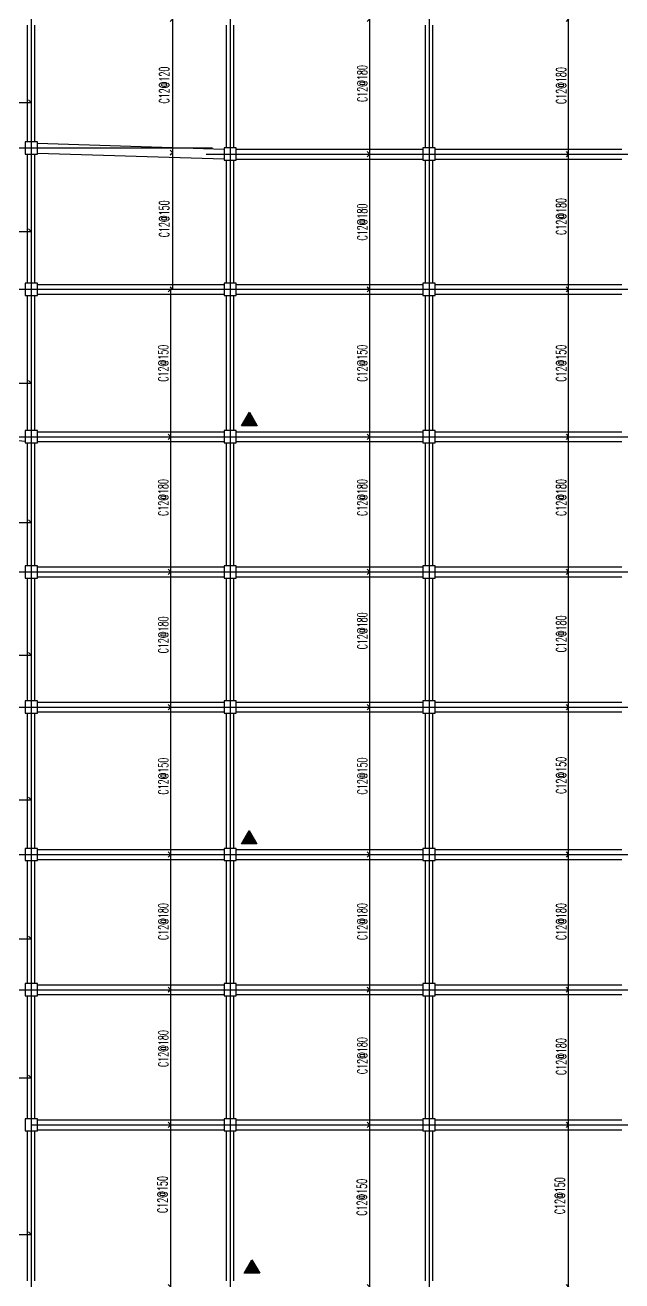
# Model space of a CAD drawing. Header units: millimetres. Extents: x 129427 to 386235, y 419441 to 703525.
# Drawn here: x 240596 to 264896, y 594645 to 645745 of the extents above; entities that cross this region are included whole.
import ezdxf

# ---------------------------------------------------------------- set-up
doc = ezdxf.new("R2010")
doc.units = ezdxf.units.MM
doc.header["$LTSCALE"] = 100
for name, color, linetype in [('B-dote', 253, 'Continuous'), ('B-正筋文字', 7, 'Continuous'), ('B-正筋钢筋', 6, 'Continuous'), ('B-沉降观测点', 5, 'Continuous'), ('COLU', 7, 'Continuous'), ('h斜线-柱', 7, 'Continuous'), ('梁虚线', 4, 'Continuous')]:
    doc.layers.add(name, color=color, linetype=linetype)
doc.styles.get("Standard").update_dxf_attribs({"font": 'standard'})

# ---------------------------------------------------------------- blocks, each defined once
blk = doc.blocks.new('A$C7FDE0673')
at = {"layer": 'B-沉降观测点'}
blk.add_hatch(color=256, dxfattribs=at).paths.add_polyline_path([(318, 551), (0, 0), (636, 0)], flags=0)
blk.add_lwpolyline([(0, 0), (318, 551), (636, 0)], close=True, dxfattribs=at)

msp = doc.modelspace()

# ---------------------------------------------------------------- hatches: boundary and pattern name
at = {"layer": 'h斜线-柱'}
h = msp.add_hatch(dxfattribs=at)
h.set_pattern_fill('ANSI31', color=256, scale=40, style=0)
h.set_pattern_definition([])
h.paths.add_polyline_path([(240596.5, 640494.7), (241096.5, 640494.7), (241096.5, 640994.7), (240596.5, 640994.7)], flags=0)
h = msp.add_hatch(dxfattribs=at)
h.set_pattern_fill('ANSI31', color=256, scale=40, style=0)
h.set_pattern_definition([])
h.paths.add_polyline_path([(248696.5, 640244.7), (249196.5, 640244.7), (249196.5, 640744.7), (248696.5, 640744.7)], flags=0)
h = msp.add_hatch(dxfattribs=at)
h.set_pattern_fill('ANSI31', color=256, scale=40, style=0)
h.set_pattern_definition([])
h.paths.add_polyline_path([(256796.5, 640244.7), (257296.5, 640244.7), (257296.5, 640744.7), (256796.5, 640744.7)], flags=0)
h = msp.add_hatch(dxfattribs=at)
h.set_pattern_fill('ANSI31', color=256, scale=40, style=0)
h.set_pattern_definition([])
h.paths.add_polyline_path([(240596.5, 634744.7), (241096.5, 634744.7), (241096.5, 635244.7), (240596.5, 635244.7)], flags=0)
h = msp.add_hatch(dxfattribs=at)
h.set_pattern_fill('ANSI31', color=256, scale=40, style=0)
h.set_pattern_definition([])
h.paths.add_polyline_path([(248696.5, 634744.7), (249196.5, 634744.7), (249196.5, 635244.7), (248696.5, 635244.7)], flags=0)
h = msp.add_hatch(dxfattribs=at)
h.set_pattern_fill('ANSI31', color=256, scale=40, style=0)
h.set_pattern_definition([])
h.paths.add_polyline_path([(256796.5, 634744.7), (257296.5, 634744.7), (257296.5, 635244.7), (256796.5, 635244.7)], flags=0)
h = msp.add_hatch(dxfattribs=at)
h.set_pattern_fill('ANSI31', color=256, scale=40, style=0)
h.set_pattern_definition([])
h.paths.add_polyline_path([(240596.5, 628744.7), (241096.5, 628744.7), (241096.5, 629244.7), (240596.5, 629244.7)], flags=0)
h = msp.add_hatch(dxfattribs=at)
h.set_pattern_fill('ANSI31', color=256, scale=40, style=0)
h.set_pattern_definition([])
h.paths.add_polyline_path([(248696.5, 628744.7), (249196.5, 628744.7), (249196.5, 629244.7), (248696.5, 629244.7)], flags=0)
h = msp.add_hatch(dxfattribs=at)
h.set_pattern_fill('ANSI31', color=256, scale=40, style=0)
h.set_pattern_definition([])
h.paths.add_polyline_path([(256796.5, 628744.7), (257296.5, 628744.7), (257296.5, 629244.7), (256796.5, 629244.7)], flags=0)
h = msp.add_hatch(dxfattribs=at)
h.set_pattern_fill('ANSI31', color=256, scale=40, style=0)
h.set_pattern_definition([])
h.paths.add_polyline_path([(240596.5, 623244.7), (241096.5, 623244.7), (241096.5, 623744.7), (240596.5, 623744.7)], flags=0)
h = msp.add_hatch(dxfattribs=at)
h.set_pattern_fill('ANSI31', color=256, scale=40, style=0)
h.set_pattern_definition([])
h.paths.add_polyline_path([(248696.5, 623244.7), (249196.5, 623244.7), (249196.5, 623744.7), (248696.5, 623744.7)], flags=0)
h = msp.add_hatch(dxfattribs=at)
h.set_pattern_fill('ANSI31', color=256, scale=40, style=0)
h.set_pattern_definition([])
h.paths.add_polyline_path([(256796.5, 623244.7), (257296.5, 623244.7), (257296.5, 623744.7), (256796.5, 623744.7)], flags=0)
h = msp.add_hatch(dxfattribs=at)
h.set_pattern_fill('ANSI31', color=256, scale=40, style=0)
h.set_pattern_definition([])
h.paths.add_polyline_path([(240596.5, 617744.7), (241096.5, 617744.7), (241096.5, 618244.7), (240596.5, 618244.7)], flags=0)
h = msp.add_hatch(dxfattribs=at)
h.set_pattern_fill('ANSI31', color=256, scale=40, style=0)
h.set_pattern_definition([])
h.paths.add_polyline_path([(248696.5, 617744.7), (249196.5, 617744.7), (249196.5, 618244.7), (248696.5, 618244.7)], flags=0)
h = msp.add_hatch(dxfattribs=at)
h.set_pattern_fill('ANSI31', color=256, scale=40, style=0)
h.set_pattern_definition([])
h.paths.add_polyline_path([(256796.5, 617744.7), (257296.5, 617744.7), (257296.5, 618244.7), (256796.5, 618244.7)], flags=0)
h = msp.add_hatch(dxfattribs=at)
h.set_pattern_fill('ANSI31', color=256, scale=40, style=0)
h.set_pattern_definition([])
h.paths.add_polyline_path([(240596.5, 611744.7), (241096.5, 611744.7), (241096.5, 612244.7), (240596.5, 612244.7)], flags=0)
h = msp.add_hatch(dxfattribs=at)
h.set_pattern_fill('ANSI31', color=256, scale=40, style=0)
h.set_pattern_definition([])
h.paths.add_polyline_path([(248696.5, 611744.7), (249196.5, 611744.7), (249196.5, 612244.7), (248696.5, 612244.7)], flags=0)
h = msp.add_hatch(dxfattribs=at)
h.set_pattern_fill('ANSI31', color=256, scale=40, style=0)
h.set_pattern_definition([])
h.paths.add_polyline_path([(256796.5, 611744.7), (257296.5, 611744.7), (257296.5, 612244.7), (256796.5, 612244.7)], flags=0)
h = msp.add_hatch(dxfattribs=at)
h.set_pattern_fill('ANSI31', color=256, scale=40, style=0)
h.set_pattern_definition([])
h.paths.add_polyline_path([(240596.5, 606244.7), (241096.5, 606244.7), (241096.5, 606744.7), (240596.5, 606744.7)], flags=0)
h = msp.add_hatch(dxfattribs=at)
h.set_pattern_fill('ANSI31', color=256, scale=40, style=0)
h.set_pattern_definition([])
h.paths.add_polyline_path([(248696.5, 606244.7), (249196.5, 606244.7), (249196.5, 606744.7), (248696.5, 606744.7)], flags=0)
h = msp.add_hatch(dxfattribs=at)
h.set_pattern_fill('ANSI31', color=256, scale=40, style=0)
h.set_pattern_definition([])
h.paths.add_polyline_path([(256796.5, 606244.7), (257296.5, 606244.7), (257296.5, 606744.7), (256796.5, 606744.7)], flags=0)
h = msp.add_hatch(dxfattribs=at)
h.set_pattern_fill('ANSI31', color=256, scale=40, style=0)
h.set_pattern_definition([])
h.paths.add_polyline_path([(240596.5, 600744.7), (241096.5, 600744.7), (241096.5, 601244.7), (240596.5, 601244.7)], flags=0)
h = msp.add_hatch(dxfattribs=at)
h.set_pattern_fill('ANSI31', color=256, scale=40, style=0)
h.set_pattern_definition([])
h.paths.add_polyline_path([(248696.5, 600744.7), (249196.5, 600744.7), (249196.5, 601244.7), (248696.5, 601244.7)], flags=0)
h = msp.add_hatch(dxfattribs=at)
h.set_pattern_fill('ANSI31', color=256, scale=40, style=0)
h.set_pattern_definition([])
h.paths.add_polyline_path([(256796.5, 600744.7), (257296.5, 600744.7), (257296.5, 601244.7), (256796.5, 601244.7)], flags=0)

# ---------------------------------------------------------------- linework, layer by layer
at = {"layer": 'B-dote'}
for p, q in [((240846.5, 677819.9), (240846.5, 532994.7)), ((248946.5, 656086), (248946.5, 532994.7)), ((257046.5, 656086), (257046.5, 527494.7)), ((191267.2, 640744.7), (248221.5, 640744.7)), ((247969.5, 640494.7), (366607.1, 640494.7)), ((236131.7, 634994.7), (366607.1, 634994.7)), ((236131.7, 628994.7), (366607.1, 628994.7)), ((236131.7, 623494.7), (283978.2, 623494.7)), ((219790.7, 617994.7), (281346.5, 617994.7)), ((234846.5, 611994.7), (292846.5, 611994.7)), ((234846.5, 606494.7), (301196.5, 606494.7)), ((240846.5, 600994.7), (301196.5, 600994.7))]:
    msp.add_line(p, q, dxfattribs=at)
at = {"layer": 'B-正筋钢筋'}
for points in [[(246507.4, 640658.1), (246613.5, 640552.1), (246613.5, 645994.7), (246507.4, 645888.7)], [(254521.2, 640600.8), (254627.2, 640494.7), (254627.2, 645994.7), (254521.2, 645888.7)], [(262621.2, 640600.8), (262727.2, 640494.7), (262727.2, 645994.7), (262621.2, 645888.7)], [(234952.6, 642704.8), (234846.5, 642598.7), (240846.5, 642598.7), (240740.4, 642704.8)], [(246507.4, 635100.8), (246613.5, 634994.7), (246613.5, 640552.1), (246507.4, 640446)], [(254521.2, 635100.8), (254627.2, 634994.7), (254627.2, 640494.7), (254521.2, 640388.7)], [(262621.2, 635100.8), (262727.2, 634994.7), (262727.2, 640494.7), (262621.2, 640388.7)], [(234952.6, 637454.8), (234846.5, 637348.7), (240846.5, 637348.7), (240740.4, 637454.8)], [(246421.2, 629100.8), (246527.3, 628994.7), (246527.2, 634994.7), (246421.2, 634888.7)], [(254521.2, 629100.8), (254627.3, 628994.7), (254627.2, 634994.7), (254521.2, 634888.7)], [(262621.2, 629100.8), (262727.2, 628994.7), (262727.2, 634994.7), (262621.2, 634888.7)], [(234952.6, 631283.6), (234846.5, 631177.5), (240846.5, 631177.5), (240740.5, 631283.6)], [(246421.2, 623600.8), (246527.2, 623494.7), (246527.2, 628994.7), (246421.2, 628888.7)], [(254521.2, 623600.8), (254627.2, 623494.7), (254627.2, 628994.7), (254521.2, 628888.7)], [(262621.2, 623600.8), (262727.2, 623494.7), (262727.2, 628994.7), (262621.2, 628888.7)], [(234952.6, 625609.7), (234846.5, 625503.7), (240846.5, 625503.7), (240740.5, 625609.7)], [(246421.2, 618100.8), (246527.2, 617994.7), (246527.2, 623494.7), (246421.2, 623388.7)], [(254521.2, 618100.8), (254627.2, 617994.7), (254627.2, 623494.7), (254521.2, 623388.7)], [(262621.2, 618100.8), (262727.2, 617994.7), (262727.2, 623494.7), (262621.2, 623388.7)], [(234952.6, 620218.2), (234846.5, 620112.1), (240846.5, 620112.1), (240740.4, 620218.2)], [(246421.2, 612100.8), (246527.2, 611994.7), (246527.2, 617994.7), (246421.2, 617888.7)], [(254521.2, 612100.8), (254627.2, 611994.7), (254627.2, 617994.7), (254521.2, 617888.7)], [(262621.2, 612100.8), (262727.2, 611994.7), (262727.2, 617994.7), (262621.2, 617888.7)], [(234952.6, 614325.6), (234846.5, 614219.6), (240846.5, 614219.6), (240740.4, 614325.7)], [(246421.2, 606600.8), (246527.2, 606494.7), (246527.2, 611994.7), (246421.2, 611888.7)], [(254521.2, 606600.8), (254627.2, 606494.7), (254627.2, 611994.7), (254521.2, 611888.7)], [(262621.2, 606600.8), (262727.2, 606494.7), (262727.2, 611994.7), (262621.2, 611888.7)], [(234952.6, 608670.7), (234846.5, 608564.7), (240846.5, 608564.7), (240740.4, 608670.7)], [(246421.2, 601100.8), (246527.2, 600994.7), (246527.2, 606494.7), (246421.2, 606388.7)], [(254521.2, 601100.8), (254627.2, 600994.7), (254627.2, 606494.7), (254521.2, 606388.7)], [(262621.2, 601100.8), (262727.2, 600994.7), (262727.2, 606494.7), (262621.2, 606388.7)], [(234952.6, 603014.6), (234846.5, 602908.5), (240846.5, 602908.5), (240740.4, 603014.6)], [(246421.2, 594500.8), (246527.2, 594394.7), (246527.2, 600994.7), (246421.2, 600888.7)], [(254521.2, 594500.8), (254627.2, 594394.7), (254627.2, 600994.7), (254521.2, 600888.7)], [(262621.2, 594500.8), (262727.2, 594394.7), (262727.2, 600994.7), (262621.2, 600888.7)], [(234952.6, 596637.8), (234846.5, 596531.7), (240846.5, 596531.7), (240740.4, 596637.8)]]:
    msp.add_lwpolyline(points, dxfattribs=at)
at = {"layer": 'COLU'}
for points in [[(240596.5, 640494.7), (241096.5, 640494.7), (241096.5, 640994.7), (240596.5, 640994.7)], [(248696.5, 640244.7), (249196.5, 640244.7), (249196.5, 640744.7), (248696.5, 640744.7)], [(256796.5, 640244.7), (257296.5, 640244.7), (257296.5, 640744.7), (256796.5, 640744.7)], [(240596.5, 634744.7), (241096.5, 634744.7), (241096.5, 635244.7), (240596.5, 635244.7)], [(248696.5, 634744.7), (249196.5, 634744.7), (249196.5, 635244.7), (248696.5, 635244.7)], [(256796.5, 634744.7), (257296.5, 634744.7), (257296.5, 635244.7), (256796.5, 635244.7)], [(240596.5, 628744.7), (241096.5, 628744.7), (241096.5, 629244.7), (240596.5, 629244.7)], [(248696.5, 628744.7), (249196.5, 628744.7), (249196.5, 629244.7), (248696.5, 629244.7)], [(256796.5, 628744.7), (257296.5, 628744.7), (257296.5, 629244.7), (256796.5, 629244.7)], [(240596.5, 623244.7), (241096.5, 623244.7), (241096.5, 623744.7), (240596.5, 623744.7)], [(248696.5, 623244.7), (249196.5, 623244.7), (249196.5, 623744.7), (248696.5, 623744.7)], [(256796.5, 623244.7), (257296.5, 623244.7), (257296.5, 623744.7), (256796.5, 623744.7)], [(240596.5, 617744.7), (241096.5, 617744.7), (241096.5, 618244.7), (240596.5, 618244.7)], [(248696.5, 617744.7), (249196.5, 617744.7), (249196.5, 618244.7), (248696.5, 618244.7)], [(256796.5, 617744.7), (257296.5, 617744.7), (257296.5, 618244.7), (256796.5, 618244.7)], [(240596.5, 611744.7), (241096.5, 611744.7), (241096.5, 612244.7), (240596.5, 612244.7)], [(248696.5, 611744.7), (249196.5, 611744.7), (249196.5, 612244.7), (248696.5, 612244.7)], [(256796.5, 611744.7), (257296.5, 611744.7), (257296.5, 612244.7), (256796.5, 612244.7)], [(240596.5, 606244.7), (241096.5, 606244.7), (241096.5, 606744.7), (240596.5, 606744.7)], [(248696.5, 606244.7), (249196.5, 606244.7), (249196.5, 606744.7), (248696.5, 606744.7)], [(256796.5, 606244.7), (257296.5, 606244.7), (257296.5, 606744.7), (256796.5, 606744.7)], [(240596.5, 600744.7), (241096.5, 600744.7), (241096.5, 601244.7), (240596.5, 601244.7)], [(248696.5, 600744.7), (249196.5, 600744.7), (249196.5, 601244.7), (248696.5, 601244.7)], [(256796.5, 600744.7), (257296.5, 600744.7), (257296.5, 601244.7), (256796.5, 601244.7)]]:
    msp.add_lwpolyline(points, close=True, dxfattribs=at)
at = {"layer": '梁虚线'}
for p, q in [((240696.5, 640994.7), (240696.5, 645744.7)), ((240996.5, 640994.7), (240996.5, 645744.7)), ((248796.5, 640744.7), (248796.5, 645744.7)), ((249096.5, 640744.7), (249096.5, 645744.7)), ((256896.5, 640744.7), (256896.5, 645744.7)), ((257196.5, 640744.7), (257196.5, 645744.7)), ((241096.5, 640937.1), (248696.5, 640702.5)), ((240696.5, 635244.7), (240696.5, 640494.7)), ((240996.5, 635244.7), (240996.5, 640494.7)), ((241096.5, 640536.9), (248696.5, 640302.3)), ((249196.5, 640694.7), (256796.5, 640694.7)), ((249196.5, 640294.7), (256796.5, 640294.7)), ((257296.5, 640694.7), (264896.5, 640694.7)), ((257296.5, 640294.7), (264896.5, 640294.7)), ((248796.5, 635244.7), (248796.5, 640244.7)), ((249096.5, 635244.7), (249096.5, 640244.7)), ((256896.5, 635244.7), (256896.5, 640244.7)), ((257196.5, 635244.7), (257196.5, 640244.7)), ((241096.5, 635194.7), (248696.5, 635194.7)), ((249196.5, 635194.7), (256796.5, 635194.7)), ((257296.5, 635194.7), (264896.5, 635194.7)), ((240696.5, 629244.7), (240696.5, 634744.7)), ((240996.5, 629244.7), (240996.5, 634744.7)), ((241096.5, 634794.7), (248696.5, 634794.7)), ((248796.5, 629244.7), (248796.5, 634744.7)), ((249096.5, 629244.7), (249096.5, 634744.7)), ((249196.5, 634794.7), (256796.5, 634794.7)), ((256896.5, 629244.7), (256896.5, 634744.7)), ((257196.5, 629244.7), (257196.5, 634744.7)), ((257296.5, 634794.7), (264896.5, 634794.7)), ((235096.5, 629342.9), (240596.5, 628818.9)), ((241096.5, 629194.7), (248696.5, 629194.7)), ((249196.5, 629194.7), (256796.5, 629194.7)), ((257296.5, 629194.7), (264896.5, 629194.7)), ((240696.5, 623744.7), (240696.5, 628744.7)), ((240996.5, 623744.7), (240996.5, 628744.7)), ((241096.5, 628794.7), (248696.5, 628794.7)), ((248796.5, 623744.7), (248796.5, 628744.7)), ((249096.5, 623744.7), (249096.5, 628744.7)), ((249196.5, 628794.7), (256796.5, 628794.7)), ((256896.5, 623744.7), (256896.5, 628744.7)), ((257196.5, 623744.7), (257196.5, 628744.7)), ((257296.5, 628794.7), (264896.5, 628794.7)), ((241096.5, 623694.7), (248696.5, 623694.7)), ((249196.5, 623694.7), (256796.5, 623694.7)), ((257296.5, 623694.7), (264896.5, 623694.7)), ((240696.5, 618244.7), (240696.5, 623244.7)), ((240996.5, 618244.7), (240996.5, 623244.7)), ((241096.5, 623294.7), (248696.5, 623294.7)), ((248796.5, 618244.7), (248796.5, 623244.7)), ((249096.5, 618244.7), (249096.5, 623244.7)), ((249196.5, 623294.7), (256796.5, 623294.7)), ((256896.5, 618244.7), (256896.5, 623244.7)), ((257196.5, 618244.7), (257196.5, 623244.7)), ((257296.5, 623294.7), (264896.5, 623294.7)), ((241096.5, 618194.7), (248696.5, 618194.7)), ((249196.5, 618194.7), (256796.5, 618194.7)), ((257296.5, 618194.7), (264896.5, 618194.7)), ((240696.5, 612244.7), (240696.5, 617744.7)), ((240996.5, 612244.7), (240996.5, 617744.7)), ((241096.5, 617794.7), (248696.5, 617794.7)), ((248796.5, 612244.7), (248796.5, 617744.7)), ((249096.5, 612244.7), (249096.5, 617744.7)), ((249196.5, 617794.7), (256796.5, 617794.7)), ((256896.5, 612244.7), (256896.5, 617744.7)), ((257196.5, 612244.7), (257196.5, 617744.7)), ((257296.5, 617794.7), (264896.5, 617794.7)), ((241096.5, 612194.7), (248696.5, 612194.7)), ((249196.5, 612194.7), (256796.5, 612194.7)), ((257296.5, 612194.7), (264896.5, 612194.7)), ((240696.5, 606744.7), (240696.5, 611744.7)), ((240996.5, 606744.7), (240996.5, 611744.7)), ((241096.5, 611794.7), (248696.5, 611794.7)), ((248796.5, 606744.7), (248796.5, 611744.7)), ((249096.5, 606744.7), (249096.5, 611744.7)), ((249196.5, 611794.7), (256796.5, 611794.7)), ((256896.5, 606744.7), (256896.5, 611744.7)), ((257196.5, 606744.7), (257196.5, 611744.7)), ((257296.5, 611794.7), (264896.5, 611794.7)), ((241096.5, 606694.7), (248696.5, 606694.7)), ((249196.5, 606694.7), (256796.5, 606694.7)), ((257296.5, 606694.7), (264896.5, 606694.7)), ((240696.5, 601244.7), (240696.5, 606244.7)), ((240996.5, 601244.7), (240996.5, 606244.7)), ((241096.5, 606294.7), (248696.5, 606294.7)), ((248796.5, 601244.7), (248796.5, 606244.7)), ((249096.5, 601244.7), (249096.5, 606244.7)), ((249196.5, 606294.7), (256796.5, 606294.7)), ((256896.5, 601244.7), (256896.5, 606244.7)), ((257196.5, 601244.7), (257196.5, 606244.7)), ((257296.5, 606294.7), (264896.5, 606294.7)), ((241096.5, 601194.7), (248696.5, 601194.7)), ((249196.5, 601194.7), (256796.5, 601194.7)), ((257296.5, 601194.7), (264896.5, 601194.7)), ((240696.5, 594644.7), (240696.5, 600744.7)), ((240996.5, 594644.7), (240996.5, 600744.7)), ((241096.5, 600794.7), (248696.5, 600794.7)), ((248796.5, 594644.7), (248796.5, 600744.7)), ((249096.5, 594644.7), (249096.5, 600744.7)), ((249196.5, 600794.7), (256796.5, 600794.7)), ((256896.5, 594644.7), (256896.5, 600744.7)), ((257196.5, 594644.7), (257196.5, 600744.7)), ((257296.5, 600794.7), (264896.5, 600794.7))]:
    msp.add_line(p, q, dxfattribs=at)

# ---------------------------------------------------------------- block references
at = {"layer": 'B-沉降观测点'}
for p in [(249408.7, 629443.1), (249401.4, 612426.5), (249511.6, 594952)]:
    msp.add_blockref('A$C7FDE0673', p, dxfattribs=at)

# ---------------------------------------------------------------- texts
at = {"layer": 'B-正筋文字', "width": 0.65}
for s, p in [('C12@120', (246460.6, 642552.1)), ('C12@180', (254525.6, 642616.4)), ('C12@180', (262625.6, 642532.8)), ('C12@150', (246460.6, 637109.4)), ('C12@180', (254525.6, 636977.9)), ('C12@180', (262625.6, 637206.7)), ('C12@150', (246425.7, 631235.1)), ('C12@150', (254525.7, 631235.1)), ('C12@150', (262625.6, 631235.1)), ('C12@180', (246425.7, 625770.9)), ('C12@180', (254525.7, 625770.9)), ('C12@180', (262625.6, 625770.9)), ('C12@180', (246425.6, 620178.7)), ('C12@180', (254525.6, 620343.6)), ('C12@180', (262625.6, 620219.8)), ('C12@150', (246425.6, 614431.9)), ('C12@150', (254525.6, 614439.4)), ('C12@150', (262625.6, 614464.7)), ('C12@180', (246425.6, 608514.3)), ('C12@180', (254525.6, 608514.3)), ('C12@180', (262625.6, 608514.3)), ('C12@180', (246425.6, 603346)), ('C12@180', (254525.6, 603056.2)), ('C12@180', (262625.6, 603020.6)), ('C12@150', (246393.2, 597407)), ('C12@150', (254509.5, 597295.8)), ('C12@150', (262567.2, 597358))]:
    msp.add_text(s, height=400, rotation=90, dxfattribs=at).set_placement(p)

doc.saveas('drawing.dxf')
